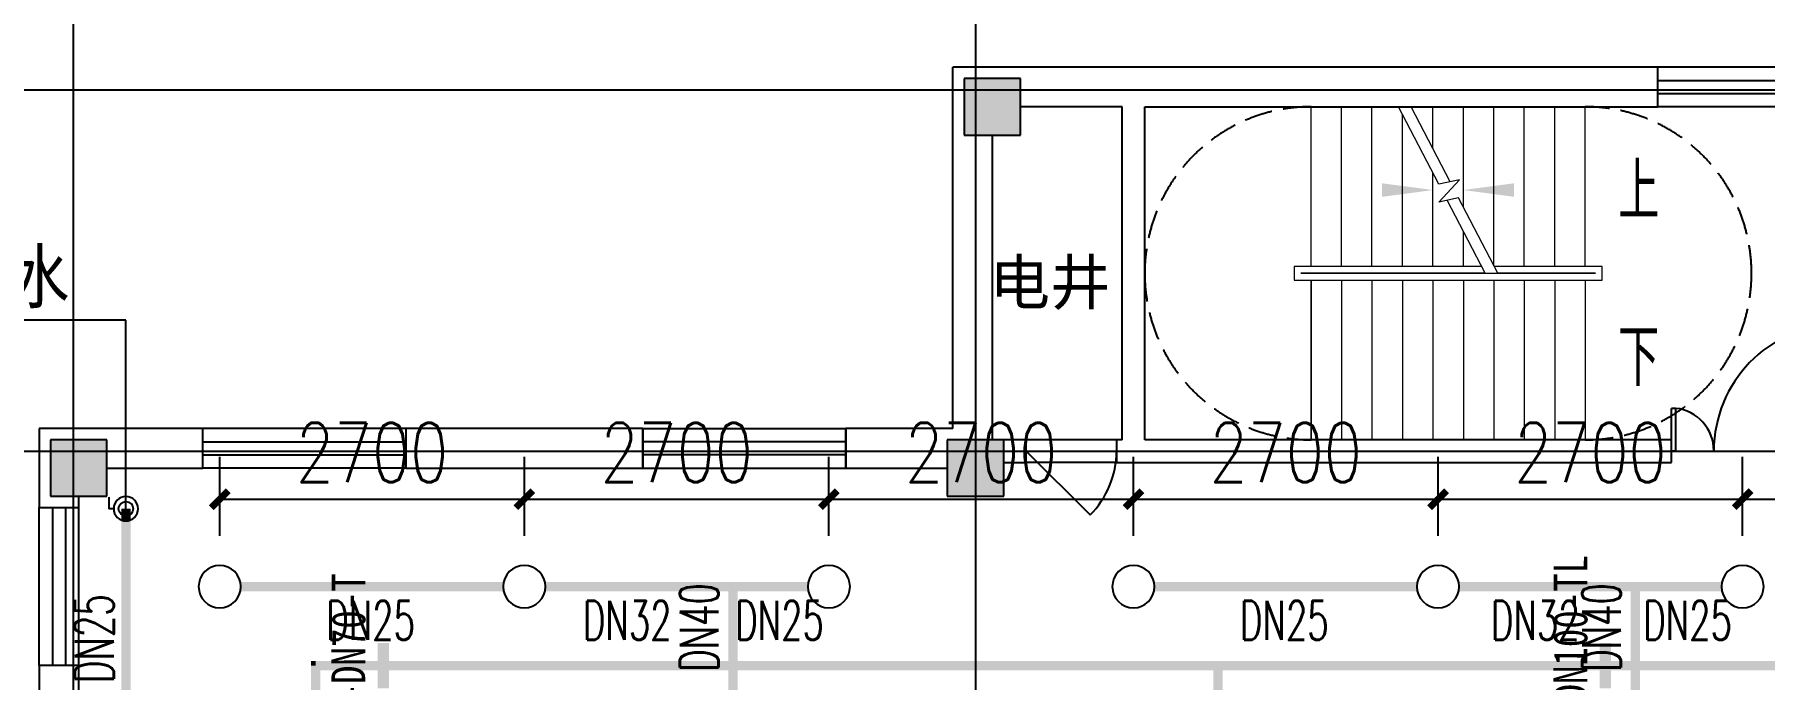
# Model space of a CAD drawing. Extents: x 0 to 2838408, y -923048 to 203859.
# Drawn here: x 2680921 to 2696256, y -538880 to -533169 of the extents above; entities that cross this region are included whole.
import ezdxf
from ezdxf.enums import TextEntityAlignment as Align

# ---------------------------------------------------------------- set-up
doc = ezdxf.new("R2010")
doc.units = 0
doc.header["$LTSCALE"] = 1000
doc.linetypes.add('DASH', pattern=[0.35, 0.25, -0.1])
doc.layers.add('A-FLOR-STRS', color=8, linetype='Continuous', lineweight=0)
for name, color, linetype in [('CLAYER', 7, 'Continuous'), ('COLUMN', 9, 'Continuous'), ('DIM_SYMB', 3, 'Continuous'), ('DIM_喷淋', 3, 'Continuous'), ('DIM_废水', 3, 'Continuous'), ('DOOR_FIRE', 4, 'Continuous'), ('DOTE', 8, 'Continuous'), ('EQUIP_喷头', 7, 'Continuous'), ('PIPE-喷淋', 6, 'Continuous'), ('PIPE-废水', 31, 'Continuous'), ('PUB_HATCH', 8, 'Continuous'), ('PUB_TEXT', 7, 'Continuous'), ('STAIR', 2, 'Continuous'), ('TEXT_喷淋', 7, 'Continuous'), ('TEXT_废水', 7, 'Continuous'), ('VALVE_废水', 7, 'Continuous'), ('WALL', 9, 'Continuous'), ('WINDOW', 4, 'Continuous'), ('XREF', 8, 'Continuous'), ('抗震支吊架', 2, 'Continuous')]:
    doc.layers.add(name, color=color, linetype=linetype)
doc.styles.add('_TCH_DIM', font='SIMPLEX', dxfattribs={"bigfont": 'GBCBIG'})
doc.styles.add('_TCH_DIM_T3', font='SIMPLEX', dxfattribs={"width": 0.75, "bigfont": 'HZTXT'})
doc.styles.add('_TWT_PIPEDN', font='SIMPLEX', dxfattribs={"width": 0.8, "height": 2.3, "bigfont": 'HZTXT'})
doc.styles.add('kzcad', font='', dxfattribs={"width": 0.8})
doc.styles.get("Standard").update_dxf_attribs({"font": 'geniso.shx', "bigfont": 'hztxt.shx'})
doc.styles.add('黑体', font='')
doc.styles.get('kzcad').set_extended_font_data('SimSun')
doc.styles.get('黑体').set_extended_font_data('SimHei')
doc.dimstyles.new('_TWT_ARCH&&150', dxfattribs={"dimtxt": 525, "dimasz": 150, "dimexe": 375, "dimexo": 450, "dimgap": 150, "dimtad": 1, "dimdec": 0, "dimzin": 0, "dimdsep": 46, "dimtxsty": '_TCH_DIM_T3', "dimblk": 'ARCHTICK', "dimcen": 0.09, "dimclrt": 7, "dimazin": 2, "dimtfac": 1, "dimtdec": 0, "dimtix": 1, "dimtmove": 2, "dimatfit": 3, "dimfxl": 1, "dimtolj": 1, "dimtzin": 0, "dimarcsym": 0})

# ---------------------------------------------------------------- blocks, each defined once
blk = doc.blocks.new('$DorLib2D$00000114')
at = {"color": 0}
blk.add_line((0.5, 0), (-0.207, 0.707), dxfattribs=at)
blk.add_arc((0.5, 0), 1, 135, 180, dxfattribs=at)
blk = doc.blocks.new('$DorLib2D$00000225')
at = {"color": 0}
for p, q in [((0.475, -0.001), (0.475, 0.752)), ((0.475, 0.752), (0.5, 0.752)), ((0.5, -0.001), (0.5, 0.752)), ((-0.5, 0), (-0.5, 0.252)), ((-0.475, 0.252), (-0.5, 0.252)), ((-0.475, 0), (-0.475, 0.252)), ((-0.475, 0), (-0.5, 0)), ((0.475, -0.001), (0.5, -0.001))]:
    blk.add_line(p, q, dxfattribs=at)
for centre, radius, start, end in [((0.505, -0.002), 0.755, 92.2493, 179.7238), ((-0.501, 0.003), 0.251, 359.7899, 84.0974)]:
    blk.add_arc(centre, radius, start, end, dxfattribs=at)
blk = doc.blocks.new('$WINLIB2D$00000001')
at = {"color": 0}
for points in [[(-0.5, 0.5), (-0.5, -0.5)], [(-0.5, 0.5), (0.5, 0.5)], [(0.5, -0.5), (0.5, 0.5)], [(0.5, 0.1667), (-0.5, 0.1667)], [(0.5, -0.1667), (-0.5, -0.1667)], [(-0.5, -0.5), (0.5, -0.5)]]:
    blk.add_lwpolyline(points, dxfattribs=at)
blk = doc.blocks.new('3F1')
at = {"layer": 'PUB_HATCH'}
for points in [[(2353116.7, -533558.3), (2353116.7, -534058.3), (2353616.7, -534058.3), (2353616.7, -533558.3)], [(2345016.7, -537258.3), (2345516.7, -537258.3), (2345516.7, -536758.3), (2345016.7, -536758.3)], [(2352966.7, -537258.3), (2353466.7, -537258.3), (2353466.7, -536758.3), (2352966.7, -536758.3)]]:
    blk.add_hatch(color=256, dxfattribs=at).paths.add_polyline_path(points)
at = {"layer": 'A-FLOR-STRS'}
for p, q in [((2356191.7, -533808.3), (2354716.7, -533808.3)), ((2354716.7, -533808.3), (2354716.7, -536758.3)), ((2356967.2, -533808.3), (2356191.7, -533808.3)), ((2356191.7, -535223.3), (2356191.7, -533808.3)), ((2356191.7, -535223.3), (2356191.7, -533808.3)), ((2356461.7, -535223.3), (2356461.7, -533808.3)), ((2356731.7, -535223.3), (2356731.7, -533808.3)), ((2357324, -534494.9), (2356967.2, -533808.3)), ((2358621.7, -533808.3), (2357079.9, -533808.3)), ((2357425.1, -534472.6), (2357079.9, -533808.3)), ((2357271.7, -534177.5), (2357271.7, -533808.3)), ((2357541.7, -534697.1), (2357541.7, -533808.3)), ((2357811.7, -535216.7), (2357811.7, -533808.3)), ((2358081.7, -535223.3), (2358081.7, -533808.3)), ((2358351.7, -535223.3), (2358351.7, -533808.3)), ((2358621.7, -535223.3), (2358621.7, -533808.3)), ((2357001.7, -535223.3), (2357001.7, -533874.8)), ((2357271.7, -535223.3), (2357271.7, -534394.4)), ((2357506.3, -534454.6), (2357324, -534494.9)), ((2357324.5, -534652.8), (2357506.3, -534454.6)), ((2357498.7, -534614.3), (2357324.5, -534652.8)), ((2357733.6, -535283.3), (2357397.6, -534636.6)), ((2357846.3, -535283.3), (2357498.7, -534614.3)), ((2357541.7, -535223.3), (2357541.7, -534914)), ((2357702.4, -535223.3), (2356041.7, -535223.3)), ((2356041.7, -535223.3), (2356041.7, -535343.3)), ((2357733.6, -535283.3), (2356101.7, -535283.3)), ((2356101.7, -535283.3), (2356101.7, -535283.3)), ((2356101.7, -535283.3), (2357733.6, -535283.3)), ((2357733.6, -535283.3), (2356191.7, -535283.3)), ((2356191.7, -535283.3), (2358621.7, -535283.3)), ((2358771.7, -535223.3), (2357815.1, -535223.3)), ((2358621.7, -535283.3), (2357846.3, -535283.3)), ((2358711.7, -535283.3), (2357846.3, -535283.3)), ((2357846.3, -535283.3), (2358711.7, -535283.3)), ((2358621.7, -535283.3), (2358621.7, -535283.3)), ((2358711.7, -535283.3), (2358711.7, -535283.3)), ((2358771.7, -535343.3), (2358771.7, -535223.3)), ((2356041.7, -535343.3), (2358771.7, -535343.3)), ((2356191.7, -535343.3), (2356191.7, -536758.3)), ((2356191.7, -536758.3), (2356191.7, -535343.3)), ((2356461.7, -535343.3), (2356461.7, -536758.3)), ((2356731.7, -535343.3), (2356731.7, -536758.3)), ((2357001.7, -535343.3), (2357001.7, -536758.3)), ((2357271.7, -535343.3), (2357271.7, -536758.3)), ((2357541.7, -535343.3), (2357541.7, -536758.3)), ((2357811.7, -535343.3), (2357811.7, -536758.3)), ((2358081.7, -535343.3), (2358081.7, -536758.3)), ((2358351.7, -535343.3), (2358351.7, -536758.3)), ((2358621.7, -535343.3), (2358621.7, -536758.3)), ((2354716.7, -536758.3), (2356191.7, -536758.3)), ((2356191.7, -536758.3), (2358621.7, -536758.3))]:
    blk.add_line(p, q, dxfattribs=at)
at = {"layer": 'COLUMN'}
for p, q in [((2353116.7, -533558.3), (2353116.7, -534058.3)), ((2353616.7, -533558.3), (2353116.7, -533558.3)), ((2353616.7, -534058.3), (2353616.7, -533558.3)), ((2353116.7, -534058.3), (2353616.7, -534058.3)), ((2345516.7, -536758.3), (2345016.7, -536758.3)), ((2345016.7, -536758.3), (2345016.7, -537258.3)), ((2345516.7, -537258.3), (2345516.7, -536758.3)), ((2353466.7, -536758.3), (2352966.7, -536758.3)), ((2352966.7, -536758.3), (2352966.7, -537258.3)), ((2353466.7, -537258.3), (2353466.7, -536758.3)), ((2345016.7, -537258.3), (2345516.7, -537258.3)), ((2352966.7, -537258.3), (2353466.7, -537258.3))]:
    blk.add_line(p, q, dxfattribs=at)
at = {"layer": 'DIM_SYMB'}
for points in [[(2358756.7, -536020.8, 0, 0, 0), (2355454.2, -536020.8, 0, 0, 0), (2355454.2, -534545.8, 0, 0, 0), (2357271.7, -534545.8, 0, 120, 0), (2356821.7, -534545.8, 0, 0, 0)], [(2358756.7, -534545.8, 0, 0, 0), (2357541.7, -534545.8, 0, 120, 0), (2357991.7, -534545.8, 0, 0, 0)]]:
    blk.add_lwpolyline(points, format="xyseb", dxfattribs=at)
at = {"layer": 'DOOR_FIRE'}
for p, q in [((2354466.7, -536758.3, 100), (2353666.7, -536758.3, 100)), ((2354466.7, -536958.3, 100), (2353666.7, -536958.3, 100))]:
    blk.add_line(p, q, dxfattribs=at)
at = {"layer": 'DOTE'}
for p, q in [((2345216.7, -467258.3), (2345216.7, -550458.3)), ((2353216.7, -467258.3), (2353216.7, -550458.3)), ((2343216.7, -533658.3), (2364264.3, -533658.3)), ((2343216.7, -536858.3), (2453916.7, -536858.3))]:
    blk.add_line(p, q, dxfattribs=at)
at = {"layer": 'STAIR', "color": 9, "linetype": 'DASH'}
for p, q in [((2354716.7, -535283.3), (2354716.7, -535283.3)), ((2360096.7, -535283.3), (2360096.7, -535283.3))]:
    blk.add_line(p, q, dxfattribs=at)
for points in [[(2356191.7, -533808.3, 0.4142136), (2354716.7, -535283.3)], [(2358621.7, -533808.3, -0.4142136), (2360096.7, -535283.3)], [(2356191.7, -536758.3, -0.4142136), (2354716.7, -535283.3)], [(2358621.7, -536758.3, 0.4142136), (2360096.7, -535283.3)]]:
    blk.add_lwpolyline(points, format="xyb", dxfattribs=at)
at = {"layer": 'WALL'}
for p, q in [((2354616.7, -533458.3), (2353016.7, -533458.3)), ((2353016.7, -536658.3), (2353016.7, -533458.3)), ((2359266.7, -533458.3), (2354616.7, -533458.3)), ((2359266.7, -533808.3), (2359266.7, -533458.3)), ((2354516.7, -533808.3), (2353616.7, -533808.3)), ((2354516.7, -536758.3), (2354516.7, -533808.3)), ((2354716.7, -536758.3), (2354716.7, -533808.3)), ((2354716.7, -533808.3), (2359266.7, -533808.3)), ((2353366.7, -536758.3), (2353366.7, -534058.3)), ((2344916.7, -536658.3), (2344916.7, -537358.3)), ((2346366.7, -536658.3), (2344916.7, -536658.3)), ((2346366.7, -537008.3), (2346366.7, -536658.3)), ((2350266.7, -536658.3), (2348166.7, -536658.3)), ((2348166.7, -536658.3), (2348166.7, -537008.3)), ((2350266.7, -537008.3), (2350266.7, -536658.3)), ((2353016.7, -536658.3), (2352066.7, -536658.3)), ((2352066.7, -536658.3), (2352066.7, -537008.3)), ((2353666.7, -536758.3), (2353466.7, -536758.3)), ((2353666.7, -536958.3), (2353666.7, -536758.3)), ((2354516.7, -536758.3), (2354466.7, -536758.3)), ((2354466.7, -536758.3), (2354466.7, -536958.3)), ((2359386.7, -536758.3), (2354716.7, -536758.3)), ((2359386.7, -536958.3), (2359386.7, -536758.3)), ((2345516.7, -537008.3), (2346366.7, -537008.3)), ((2348166.7, -537008.3), (2350266.7, -537008.3)), ((2352066.7, -537008.3), (2352966.7, -537008.3)), ((2353466.7, -536958.3), (2353666.7, -536958.3)), ((2354466.7, -536958.3), (2354616.7, -536958.3)), ((2354616.7, -536958.3), (2359386.7, -536958.3)), ((2345266.7, -537358.3), (2345266.7, -537258.3)), ((2344916.7, -537358.3), (2345266.7, -537358.3)), ((2345266.7, -538758.3), (2344916.7, -538758.3)), ((2344916.7, -538758.3), (2344916.7, -539258.3)), ((2345266.7, -539158.3), (2345266.7, -538758.3))]:
    blk.add_line(p, q, dxfattribs=at)
at = {"layer": 'DOOR_FIRE', "zscale": 200, "rotation": 180}
for name, p, xscale, yscale in [('$DorLib2D$00000225', (2360136.7, -536858.3), -1500, -1500), ('$DorLib2D$00000114', (2354066.7, -536858.3), 800, 800)]:
    blk.add_blockref(name, p, dxfattribs=dict(at, xscale=xscale, yscale=yscale))
at = {"layer": 'WINDOW', "yscale": -350}
for p, xscale, zscale, rotation in [((2359966.7, -533633.3), 1400, 1400, 180), ((2347266.7, -536833.3), 1800, 1800, 180.0000000000004), ((2351166.7, -536833.3), -1800, -1800, 180), ((2345091.7, -538058.3), 1400, 1400, 89.99999999999444)]:
    blk.add_blockref('$WINLIB2D$00000001', p, dxfattribs=dict(at, xscale=xscale, zscale=zscale, rotation=rotation))
at = {"layer": 'CLAYER', "style": '黑体'}
blk.add_text('电井', height=394.3, dxfattribs=at).set_placement((2353339.4, -535559.4))
at = {"layer": 'PUB_TEXT', "color": 7, "style": '_TCH_DIM'}
for s, p in [('上', (2358914.2, -534808.3)), ('下', (2358914.2, -536283.3))]:
    blk.add_text(s, height=506.4, dxfattribs=at).set_placement(p)
blk = doc.blocks.new('_ArchTick')
at = {"color": 0, "linetype": 'ByBlock', "const_width": 0.4}
blk.add_lwpolyline([(-0.5, -0.5), (0.5, 0.5)], dxfattribs=at)
blk = doc.blocks.new('*D2484')
at = {"layer": 'Defpoints', "color": 0, "linetype": 'ByBlock', "transparency": 16777216}
for p in [(2698663, -537284), (2696063, -538058), (2698663, -538058)]:
    blk.add_point(p, dxfattribs=at)
at = {"layer": 'DIM_喷淋', "color": 0, "linetype": 'ByBlock', "lineweight": -2, "transparency": 16777216}
for p, q in [((2696063, -537608), (2696063, -536909)), ((2698663, -537608), (2698663, -536909)), ((2696063, -537284), (2698663, -537284))]:
    blk.add_line(p, q, dxfattribs=at)
at = {"layer": 'DIM_喷淋', "color": 0, "linetype": 'ByBlock', "lineweight": -2, "transparency": 16777216, "xscale": 150, "yscale": 150, "zscale": 150, "rotation": 180}
blk.add_blockref('_ArchTick', (2696063, -537284), dxfattribs=at)
at = {"layer": 'DIM_喷淋', "color": 0, "linetype": 'ByBlock', "lineweight": -2, "transparency": 16777216, "xscale": 150, "yscale": 150, "zscale": 150}
blk.add_blockref('_ArchTick', (2698663, -537284), dxfattribs=at)
at = {"layer": 'DIM_喷淋', "color": 7, "linetype": 'ByBlock', "transparency": 16777216, "insert": (2697363, -536871), "char_height": 525, "attachment_point": 5, "style": '_TCH_DIM_T3'}
blk.add_mtext('\\A1;2600', dxfattribs=at)
blk = doc.blocks.new('*D2485')
at = {"layer": 'Defpoints', "color": 0, "linetype": 'ByBlock', "transparency": 16777216}
for p in [(2696063, -537284), (2693363, -538058), (2696063, -538058)]:
    blk.add_point(p, dxfattribs=at)
at = {"layer": 'DIM_喷淋', "color": 0, "linetype": 'ByBlock', "lineweight": -2, "transparency": 16777216}
for p, q in [((2693363, -537608), (2693363, -536909)), ((2696063, -537608), (2696063, -536909)), ((2693363, -537284), (2696063, -537284))]:
    blk.add_line(p, q, dxfattribs=at)
at = {"layer": 'DIM_喷淋', "color": 0, "linetype": 'ByBlock', "lineweight": -2, "transparency": 16777216, "xscale": 150, "yscale": 150, "zscale": 150, "rotation": 180}
blk.add_blockref('_ArchTick', (2693363, -537284), dxfattribs=at)
at = {"layer": 'DIM_喷淋', "color": 0, "linetype": 'ByBlock', "lineweight": -2, "transparency": 16777216, "xscale": 150, "yscale": 150, "zscale": 150}
blk.add_blockref('_ArchTick', (2696063, -537284), dxfattribs=at)
at = {"layer": 'DIM_喷淋', "color": 7, "linetype": 'ByBlock', "transparency": 16777216, "insert": (2694713, -536871), "char_height": 525, "attachment_point": 5, "style": '_TCH_DIM_T3'}
blk.add_mtext('\\A1;2700', dxfattribs=at)
blk = doc.blocks.new('*D2486')
at = {"layer": 'Defpoints', "color": 0, "linetype": 'ByBlock', "transparency": 16777216}
for p in [(2693363, -537284), (2690663, -538058), (2693363, -538058)]:
    blk.add_point(p, dxfattribs=at)
at = {"layer": 'DIM_喷淋', "color": 0, "linetype": 'ByBlock', "lineweight": -2, "transparency": 16777216}
for p, q in [((2690663, -537608), (2690663, -536909)), ((2693363, -537608), (2693363, -536909)), ((2690663, -537284), (2693363, -537284))]:
    blk.add_line(p, q, dxfattribs=at)
at = {"layer": 'DIM_喷淋', "color": 0, "linetype": 'ByBlock', "lineweight": -2, "transparency": 16777216, "xscale": 150, "yscale": 150, "zscale": 150, "rotation": 180}
blk.add_blockref('_ArchTick', (2690663, -537284), dxfattribs=at)
at = {"layer": 'DIM_喷淋', "color": 0, "linetype": 'ByBlock', "lineweight": -2, "transparency": 16777216, "xscale": 150, "yscale": 150, "zscale": 150}
blk.add_blockref('_ArchTick', (2693363, -537284), dxfattribs=at)
at = {"layer": 'DIM_喷淋', "color": 7, "linetype": 'ByBlock', "transparency": 16777216, "insert": (2692013, -536871), "char_height": 525, "attachment_point": 5, "style": '_TCH_DIM_T3'}
blk.add_mtext('\\A1;2700', dxfattribs=at)
blk = doc.blocks.new('*D2487')
at = {"layer": 'Defpoints', "color": 0, "linetype": 'ByBlock', "transparency": 16777216}
for p in [(2690663, -537284), (2687963, -538058), (2690663, -538058)]:
    blk.add_point(p, dxfattribs=at)
at = {"layer": 'DIM_喷淋', "color": 0, "linetype": 'ByBlock', "lineweight": -2, "transparency": 16777216}
for p, q in [((2687963, -537608), (2687963, -536909)), ((2690663, -537608), (2690663, -536909)), ((2687963, -537284), (2690663, -537284))]:
    blk.add_line(p, q, dxfattribs=at)
at = {"layer": 'DIM_喷淋', "color": 0, "linetype": 'ByBlock', "lineweight": -2, "transparency": 16777216, "xscale": 150, "yscale": 150, "zscale": 150, "rotation": 180}
blk.add_blockref('_ArchTick', (2687963, -537284), dxfattribs=at)
at = {"layer": 'DIM_喷淋', "color": 0, "linetype": 'ByBlock', "lineweight": -2, "transparency": 16777216, "xscale": 150, "yscale": 150, "zscale": 150}
blk.add_blockref('_ArchTick', (2690663, -537284), dxfattribs=at)
at = {"layer": 'DIM_喷淋', "color": 7, "linetype": 'ByBlock', "transparency": 16777216, "insert": (2689313, -536871), "char_height": 525, "attachment_point": 5, "style": '_TCH_DIM_T3'}
blk.add_mtext('\\A1;2700', dxfattribs=at)
blk = doc.blocks.new('*D2488')
at = {"layer": 'Defpoints', "color": 0, "linetype": 'ByBlock', "transparency": 16777216}
for p in [(2687963, -537284), (2685263, -538058), (2687963, -538058)]:
    blk.add_point(p, dxfattribs=at)
at = {"layer": 'DIM_喷淋', "color": 0, "linetype": 'ByBlock', "lineweight": -2, "transparency": 16777216}
for p, q in [((2685263, -537608), (2685263, -536909)), ((2687963, -537608), (2687963, -536909)), ((2685263, -537284), (2687963, -537284))]:
    blk.add_line(p, q, dxfattribs=at)
at = {"layer": 'DIM_喷淋', "color": 0, "linetype": 'ByBlock', "lineweight": -2, "transparency": 16777216, "xscale": 150, "yscale": 150, "zscale": 150, "rotation": 180}
blk.add_blockref('_ArchTick', (2685263, -537284), dxfattribs=at)
at = {"layer": 'DIM_喷淋', "color": 0, "linetype": 'ByBlock', "lineweight": -2, "transparency": 16777216, "xscale": 150, "yscale": 150, "zscale": 150}
blk.add_blockref('_ArchTick', (2687963, -537284), dxfattribs=at)
at = {"layer": 'DIM_喷淋', "color": 7, "linetype": 'ByBlock', "transparency": 16777216, "insert": (2686613, -536871), "char_height": 525, "attachment_point": 5, "style": '_TCH_DIM_T3'}
blk.add_mtext('\\A1;2700', dxfattribs=at)
blk = doc.blocks.new('*D2489')
at = {"layer": 'Defpoints', "color": 0, "linetype": 'ByBlock', "transparency": 16777216}
for p in [(2685263, -537284), (2682563, -538058), (2685263, -538058)]:
    blk.add_point(p, dxfattribs=at)
at = {"layer": 'DIM_喷淋', "color": 0, "linetype": 'ByBlock', "lineweight": -2, "transparency": 16777216}
for p, q in [((2682563, -537608), (2682563, -536909)), ((2685263, -537608), (2685263, -536909)), ((2682563, -537284), (2685263, -537284))]:
    blk.add_line(p, q, dxfattribs=at)
at = {"layer": 'DIM_喷淋', "color": 0, "linetype": 'ByBlock', "lineweight": -2, "transparency": 16777216, "xscale": 150, "yscale": 150, "zscale": 150, "rotation": 180}
blk.add_blockref('_ArchTick', (2682563, -537284), dxfattribs=at)
at = {"layer": 'DIM_喷淋', "color": 0, "linetype": 'ByBlock', "lineweight": -2, "transparency": 16777216, "xscale": 150, "yscale": 150, "zscale": 150}
blk.add_blockref('_ArchTick', (2685263, -537284), dxfattribs=at)
at = {"layer": 'DIM_喷淋', "color": 7, "linetype": 'ByBlock', "transparency": 16777216, "insert": (2683913, -536871), "char_height": 525, "attachment_point": 5, "style": '_TCH_DIM_T3'}
blk.add_mtext('\\A1;2700', dxfattribs=at)
blk = doc.blocks.new('$VALVE$00000524')
for p in [(75, 111), (0, 80)]:
    blk.add_line(p, (0, 111))
blk.add_lwpolyline([(-80, 0, 1), (80, 0, 1), (-80, 0, 0.376185)], format="xyb")
blk.add_circle((0, 0), 48)
for p in [(-80, 0), (80, 0)]:
    blk.add_point(p)
blk = doc.blocks.new('$TwtSys$00000125')
blk.add_circle((0, 0, 0), 1)

msp = doc.modelspace()

# ---------------------------------------------------------------- hatches: boundary and pattern name
at = {"layer": 'PIPE-喷淋', "linetype": 'ByBlock'}
for points in [[(2683412.5, -538758.3), (2683412.5, -538717), (2683371.3, -538717)], [(2683412.5, -538758.3), (2683371.3, -538758.3), (2683371.3, -538717)]]:
    msp.add_hatch(color=256, dxfattribs=at).paths.add_polyline_path(points)

# ---------------------------------------------------------------- linework, layer by layer
at = {"layer": 'DIM_废水', "linetype": 'ByBlock'}
for p, q in [((2681730.4, -535697), (2677449.2, -535697)), ((2681730.4, -537368.8), (2681730.4, -535697))]:
    msp.add_line(p, q, dxfattribs=at)
at = {"layer": 'PIPE-喷淋', "linetype": 'ByBlock', "ltscale": 1.5, "const_width": 82.5}
for points in [[(2682750, -538058.3), (2685075, -538058.3)], [(2685450, -538058.3), (2687112.5, -538058.3)], [(2687112.5, -538058.3), (2687112.5, -538758.3)], [(2687112.5, -538058.3), (2687775, -538058.3)], [(2690850, -538058.3), (2693175, -538058.3)], [(2693550, -538058.3), (2695112.5, -538058.3)], [(2695112.5, -538058.3), (2695875, -538058.3)], [(2695112.5, -538758.3), (2695112.5, -538058.3)], [(2683412.5, -538758.3), (2687112.5, -538758.3)], [(2683412.5, -540558.3), (2683412.5, -538758.3)], [(2687112.5, -538758.3), (2691412.5, -538758.3)], [(2687112.5, -540558.3), (2687112.5, -538758.3)], [(2691412.5, -540558.3), (2691412.5, -538758.3)], [(2691412.5, -538758.3), (2695112.5, -538758.3)], [(2695112.5, -538758.3), (2699412.5, -538758.3)], [(2695112.5, -540558.3), (2695112.5, -538758.3)]]:
    msp.add_lwpolyline(points, dxfattribs=at)
at = {"layer": 'PIPE-废水', "linetype": 'ByBlock', "ltscale": 1.5, "const_width": 82.5}
for points in [[(2681730.4, -537476.8), (2681730.4, -537368.8)], [(2681730.4, -541418.8), (2681730.4, -537476.8)]]:
    msp.add_lwpolyline(points, dxfattribs=at)
at = {"layer": '抗震支吊架', "color": 4, "const_width": 100}
for points in [[(2684012.5, -538958.3), (2684012.5, -538558.3)], [(2694845.9, -538958.3), (2694845.9, -538558.3)]]:
    msp.add_lwpolyline(points, dxfattribs=at)

# ---------------------------------------------------------------- block references
at = {"layer": 'EQUIP_喷头', "linetype": 'ByBlock', "xscale": 187.5, "yscale": -187.5, "zscale": 187.5}
for p in [(2682562.5, -538058.3), (2685262.5, -538058.3), (2687962.5, -538058.3), (2690662.5, -538058.3), (2693362.5, -538058.3), (2696062.5, -538058.3)]:
    msp.add_blockref('$TwtSys$00000125', p, dxfattribs=at)
at = {"layer": 'VALVE_废水', "linetype": 'ByBlock', "xscale": 1.35, "yscale": 1.35, "zscale": 1.35, "rotation": 90.0000000050923}
msp.add_blockref('$VALVE$00000524', (2681730.4, -537368.8), dxfattribs=at)
at = {"layer": 'XREF'}
msp.add_blockref('3F1', (336045.8, 0), dxfattribs=at)

# ---------------------------------------------------------------- texts
at = {"layer": 'DIM_废水', "color": 7, "linetype": 'ByBlock'}
msp.add_text('末端试水阀泄水', height=525, dxfattribs=at).set_placement((2677554.2, -535592))
at = {"layer": 'TEXT_喷淋', "color": 251, "linetype": 'ByBlock', "style": '_TWT_PIPEDN', "width": 0.64}
for s, rotation, p in [('DN40', 90, (2686985, -538813.1)), ('DN40', 90, (2694985, -538813.1)), ('DN25', 359.99999, (2683507.7, -538530.8)), ('DN32', 359.99999, (2685782.7, -538530.8)), ('DN25', 359.99999, (2687132.7, -538530.8)), ('DN25', 359.99999, (2691607.7, -538530.8)), ('DN32', 359.99999, (2693832.7, -538530.8)), ('DN25', 359.99999, (2695182.7, -538530.8))]:
    msp.add_text(s, height=345, rotation=rotation, dxfattribs=at).set_placement(p)
at = {"layer": 'TEXT_废水', "linetype": 'ByBlock', "style": '_TWT_PIPEDN', "width": 0.64}
msp.add_text('DN25', height=345, rotation=90, dxfattribs=at).set_placement((2681622.6, -538912.2))
at = {"layer": '抗震支吊架', "color": 4, "style": 'kzcad', "width": 0.8}
for s, p in [('KZS-DN100-TL', (2694685.9, -538758.3)), ('KZS-DN70-T', (2683852.5, -538758.3))]:
    msp.add_text(s, height=300, rotation=89.88539, dxfattribs=at).set_placement(p, align=Align.CENTER)

# ---------------------------------------------------------------- dimensions: what is measured, and where the dimension line sits
at = {"layer": 'DIM_喷淋', "linetype": 'ByBlock'}
for p1, p2, picture, middle in [((2682562.5, -538058.3), (2685262.5, -538058.3), '*D2489', (2683912.5, -536871.4)), ((2685262.5, -538058.3), (2687962.5, -538058.3), '*D2488', (2686612.5, -536871.4)), ((2687962.5, -538058.3), (2690662.5, -538058.3), '*D2487', (2689312.5, -536871.4)), ((2690662.5, -538058.3), (2693362.5, -538058.3), '*D2486', (2692012.5, -536871.4)), ((2693362.5, -538058.3), (2696062.5, -538058.3), '*D2485', (2694712.5, -536871.4)), ((2696062.5, -538058.3), (2698662.5, -538058.3), '*D2484', (2697362.5, -536871.4))]:
    dim = msp.add_aligned_dim(p1=p1, p2=p2, distance=774.4, dimstyle='_TWT_ARCH&&150', dxfattribs=at)
    dim.commit()
    dim.dimension.update_dxf_attribs({"geometry": picture, "text_midpoint": middle})

doc.saveas('drawing.dxf')
